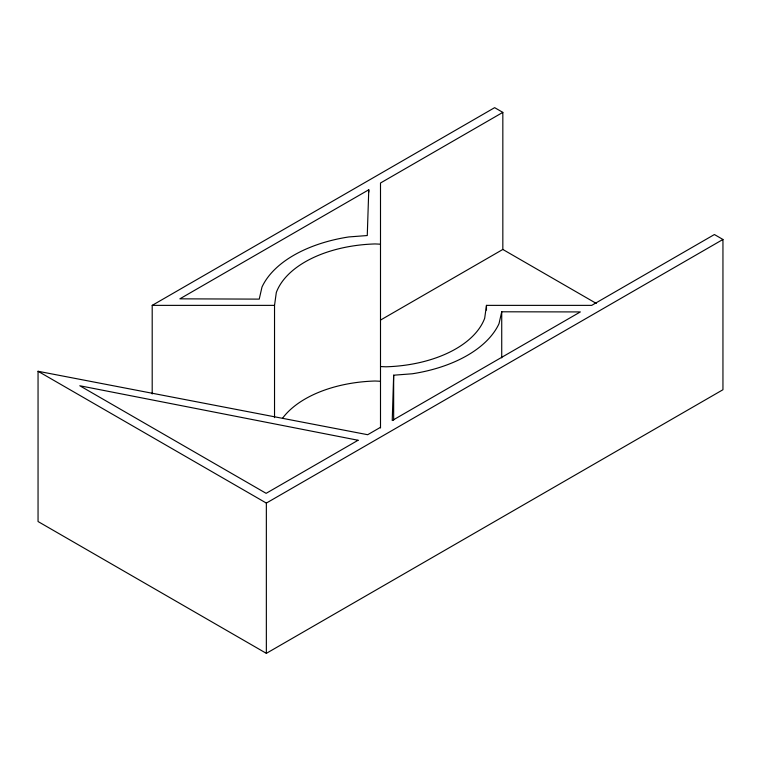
<?xml version="1.0" encoding="UTF-8"?>
<svg xmlns="http://www.w3.org/2000/svg" width="761" height="761" viewBox="0 0 761 761"><rect width="100%" height="100%" fill="white"/><g stroke="black" fill="none" stroke-linecap="round" stroke-linejoin="round"><path stroke-width="1.14" d="M368.771 189.774L367.268 235.539L348.747 236.947A122.692 70.83 0 0 0 261.993 287.04L259.235 299.121L179.872 298.835L368.771 189.774L368.771 192.143M393.656 375.202L392.229 420.538L580.348 311.924L501.727 311.791L499.007 323.701A122.692 70.83 0 0 1 412.253 373.784L393.656 375.202L393.656 420.11M274.531 417.637L274.531 305.37L276.31 292.509A106.55 61.517 0 0 1 375.049 243.939L380.5 244.186M380.5 427.311L367.687 434.712L38.05 371.273L38.05 521.532L266.35 653.347L722.95 389.727L722.95 239.468L714.408 234.531L591.716 305.37L486.469 305.37L484.69 318.231A106.55 61.517 0 0 1 385.951 366.802L380.5 366.555M152.2 393.998L152.2 305.37L494.65 107.653L502.831 112.381L502.831 249.456L380.5 320.086M502.831 112.381L380.5 183.001L380.5 427.996M38.05 371.273L266.35 503.078L722.95 239.468M152.2 305.37L274.531 305.37M380.5 381.271L375.049 381.014A106.55 61.517 0 0 0 282.483 418.331M502.831 249.456L596.291 303.42M501.727 311.791L501.727 357.879M486.469 305.37L486.469 310.098M266.35 503.078L266.35 653.347M358.079 440.258L266.131 493.337L79.8 385.76L358.079 440.258"/></g></svg>
